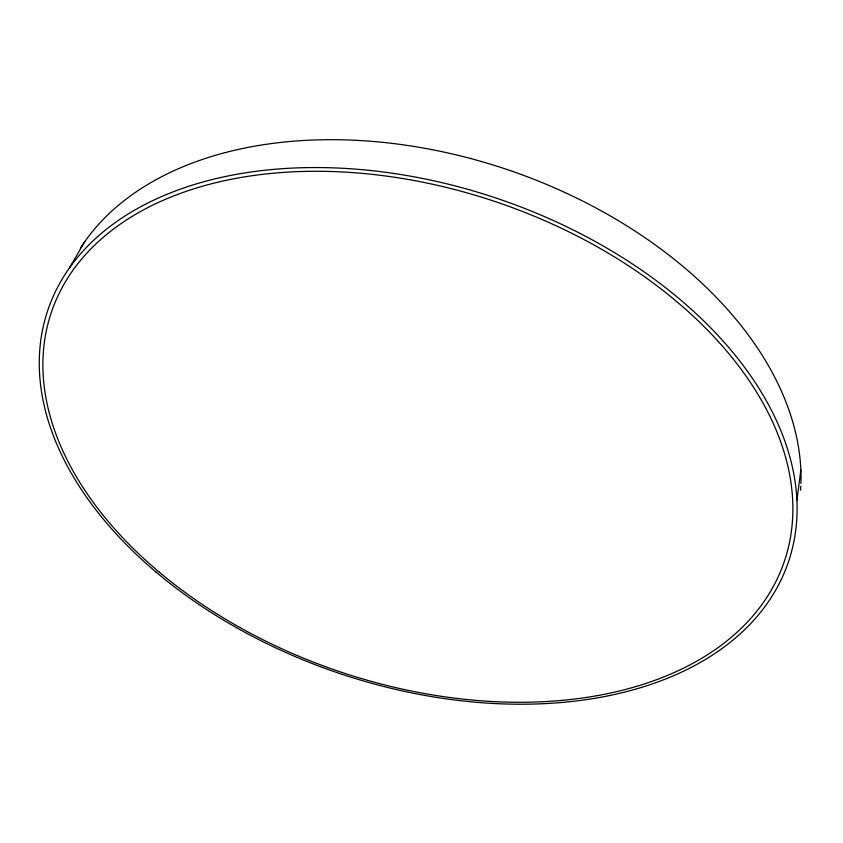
<?xml version="1.0" encoding="UTF-8"?>
<svg xmlns="http://www.w3.org/2000/svg" width="843" height="843" viewBox="0 0 843 843"><rect width="100%" height="100%" fill="white"/><g stroke="black" fill="none" stroke-linecap="round" stroke-linejoin="round"><path stroke-width="1.26" d="M796.92 500.468L800.85 470.036M69.358 268.032L84.816 241.593M80.317 248.295A385.093 251.762 18.8 0 1 501.638 167.715A385.093 251.762 18.8 0 1 800.924 483.524M800.818 486.2A385.093 251.762 18.8 0 1 800.576 490.194M156.092 572.112A391.11 250.245 18.8 0 0 786.234 567.971A391.11 250.245 18.8 0 0 312.226 167.557A391.11 250.245 18.8 0 0 156.092 572.112M159.042 571.965A387.063 247.568 18.8 0 0 782.293 567.065A387.063 247.568 18.8 0 0 312.31 171.298A387.063 247.568 18.8 0 0 159.042 571.965"/></g></svg>
